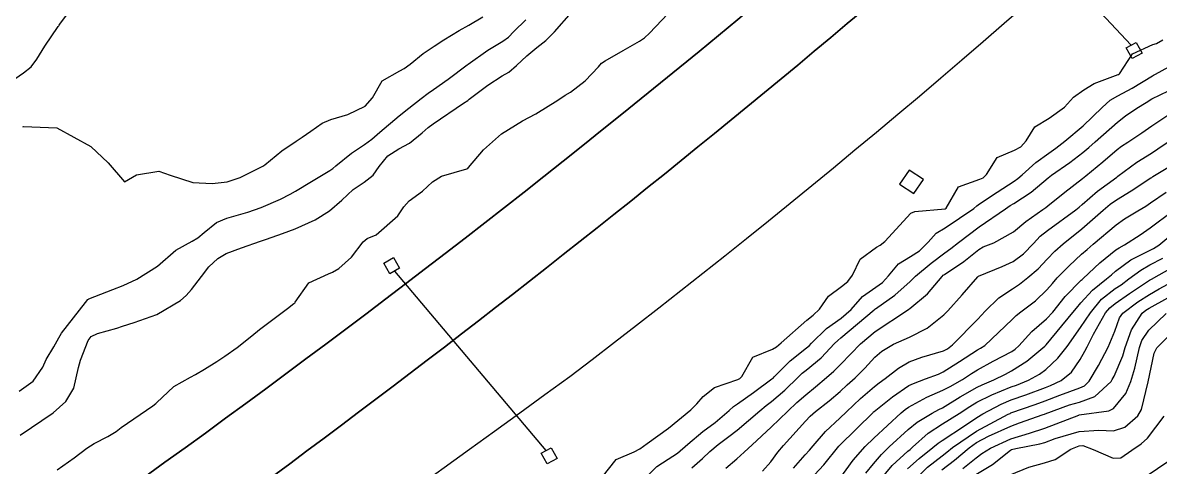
# Model space of a CAD drawing. Header units: metres. Extents: x 318500 to 325275, y 7408834 to 7428799.
# Drawn here: x 321274.8 to 321341.3, y 7415344.9 to 7415370.9 of the extents above; entities that cross this region are included whole.
import ezdxf

# ---------------------------------------------------------------- set-up
doc = ezdxf.new("R2010")
doc.units = ezdxf.units.M
doc.header["$MEASUREMENT"] = 0
for name, color, linetype in [('Armário', 45, 'Continuous'), ('Curvas de Nivel 1m', 11, 'Continuous'), ('Curvas de Nivel 5m', 15, 'Continuous'), ('Divisas', 45, 'Continuous'), ('Linha Férrea', 20, 'Continuous'), ('Pórticos', 45, 'Continuous'), ('Vias Primárias', 230, 'Continuous')]:
    doc.layers.add(name, color=color, linetype=linetype)

msp = doc.modelspace()

# ---------------------------------------------------------------- linework, layer by layer
at = {"layer": 'Armário'}
msp.add_lwpolyline([(321326.665, 7415362.248), (321326.095, 7415361.431), (321326.933, 7415360.887), (321327.503, 7415361.704)], close=True, dxfattribs=at)
at = {"layer": 'Curvas de Nivel 1m', "flags": 128}
for points, elevation in [([(321276.848, 7415344.726), (321277.845, 7415345.437), (321278.579, 7415345.994), (321279.002, 7415346.277), (321279.807, 7415346.688), (321280.294, 7415346.982), (321280.595, 7415347.21), (321282.431, 7415348.475), (321282.61, 7415348.603), (321282.656, 7415348.649), (321283.659, 7415349.6), (321284.633, 7415350.157), (321284.941, 7415350.311), (321285.464, 7415350.612), (321286.187, 7415351.065), (321286.652, 7415351.38), (321287.361, 7415351.888), (321288.235, 7415352.577), (321288.674, 7415352.931), (321290.314, 7415354.173), (321290.689, 7415354.464), (321290.733, 7415354.496), (321290.767, 7415354.539), (321291.567, 7415355.671), (321292.715, 7415356.202), (321292.947, 7415356.286), (321293.322, 7415356.511), (321294.059, 7415357.171), (321294.744, 7415358.073), (321294.975, 7415358.258), (321295.499, 7415358.479), (321296.761, 7415359.581), (321297.11, 7415360.113), (321297.418, 7415360.454), (321298.201, 7415361.023), (321298.787, 7415361.565), (321299.319, 7415361.905), (321300.799, 7415362.342), (321300.848, 7415362.36), (321300.893, 7415362.409), (321301.769, 7415363.442), (321302.83, 7415364.38), (321304.058, 7415365.147), (321304.842, 7415365.555), (321306.121, 7415366.341), (321306.555, 7415366.634), (321306.857, 7415366.821), (321307.711, 7415367.473), (321308.489, 7415368.306), (321308.679, 7415368.508), (321308.885, 7415368.659), (321309.934, 7415369.25), (321310.903, 7415369.809), (321311.181, 7415370.001), (321311.481, 7415370.271), (321312.925, 7415371.787)], 724), ([(321274.619, 7415349.331), (321275.45, 7415349.926), (321275.999, 7415350.74), (321276.205, 7415351.178), (321276.658, 7415351.916), (321276.934, 7415352.458), (321277.091, 7415352.724), (321278.503, 7415354.517), (321278.635, 7415354.701), (321278.67, 7415354.721), (321278.69, 7415354.732), (321280.103, 7415355.282), (321280.703, 7415355.514), (321281.499, 7415355.877), (321282.72, 7415356.65), (321283.782, 7415357.586), (321284.742, 7415358.101), (321285.071, 7415358.291), (321285.439, 7415358.613), (321286.158, 7415359.204), (321286.758, 7415359.449), (321287.989, 7415359.809), (321288.765, 7415360.079), (321289.908, 7415360.553), (321290.471, 7415360.848), (321290.777, 7415361.033), (321291.721, 7415361.596), (321292.796, 7415362.235), (321292.962, 7415362.353), (321293.142, 7415362.515), (321294.054, 7415363.258), (321294.819, 7415363.754), (321295.237, 7415364.07), (321295.706, 7415364.477), (321296.84, 7415365.44), (321297.409, 7415365.89), (321298.138, 7415366.447), (321298.539, 7415366.759), (321298.858, 7415366.982), (321299.713, 7415367.582), (321300.818, 7415368.411), (321300.854, 7415368.436), (321300.881, 7415368.459), (321302.019, 7415369.267), (321302.901, 7415369.802), (321303.238, 7415370.044), (321303.546, 7415370.374), (321304.243, 7415371.041)], 722), ([(321274.676, 7415346.759), (321276.603, 7415348.072), (321277.354, 7415348.719), (321277.818, 7415349.516), (321278.101, 7415350.708), (321278.218, 7415351.135), (321278.664, 7415352.295), (321278.828, 7415352.538), (321279.203, 7415352.695), (321280.333, 7415353.023), (321280.675, 7415353.133), (321281.349, 7415353.342), (321282.682, 7415353.814), (321284.048, 7415354.63), (321284.386, 7415354.933), (321284.7, 7415355.284), (321285.283, 7415356.043), (321285.706, 7415356.61), (321286.239, 7415357.094), (321286.732, 7415357.375), (321287.617, 7415357.707), (321288.743, 7415358.105), (321289.081, 7415358.228), (321290.024, 7415358.551), (321290.753, 7415358.822), (321291.932, 7415359.354), (321292.764, 7415359.879), (321293.485, 7415360.509), (321294.154, 7415361.125), (321294.786, 7415361.555), (321295.316, 7415361.958), (321295.676, 7415362.477), (321296.184, 7415363.095), (321296.816, 7415363.51), (321297.445, 7415363.829), (321298.189, 7415364.446), (321298.532, 7415364.744), (321298.835, 7415364.962), (321300.613, 7415366.179), (321300.849, 7415366.34), (321300.94, 7415366.409), (321302.021, 7415367.234), (321302.871, 7415367.768), (321303.256, 7415367.994), (321303.697, 7415368.372), (321304.311, 7415368.944), (321304.896, 7415369.429), (321305.422, 7415369.832), (321305.932, 7415370.345), (321306.921, 7415371.469)], 723), ([(321274.83, 7415364.795), (321274.881, 7415364.81), (321276.83, 7415364.73), (321278.814, 7415363.648), (321279.821, 7415362.69), (321280.784, 7415361.582), (321281.484, 7415361.975), (321282.793, 7415362.2), (321283.461, 7415361.969), (321284.784, 7415361.539), (321285.917, 7415361.475), (321286.784, 7415361.565), (321287.555, 7415361.822), (321288.798, 7415362.445), (321288.88, 7415362.488), (321288.991, 7415362.567), (321289.976, 7415363.389), (321290.821, 7415363.955), (321291.18, 7415364.182), (321291.675, 7415364.532), (321292.348, 7415365.011), (321292.837, 7415365.212), (321293.85, 7415365.515), (321294.845, 7415366.001), (321295.275, 7415366.484), (321295.852, 7415367.488), (321296.874, 7415368.073), (321297.134, 7415368.2), (321297.478, 7415368.454), (321298.255, 7415369.081), (321298.896, 7415369.502), (321299.456, 7415369.877), (321300.355, 7415370.418), (321300.913, 7415370.728), (321301.738, 7415371.217)], 721), ([(321311.249, 7415344.27), (321311.905, 7415344.925), (321312.577, 7415345.353), (321313.117, 7415345.706), (321313.713, 7415346.233), (321314.597, 7415346.966), (321315.314, 7415347.501), (321316.146, 7415348.205), (321316.389, 7415348.427), (321316.616, 7415348.586), (321317.552, 7415349.26), (321318.638, 7415350.044), (321318.708, 7415350.1), (321318.775, 7415350.168), (321319.701, 7415351.108), (321320.666, 7415351.87), (321320.814, 7415351.992), (321320.953, 7415352.137), (321321.82, 7415352.987), (321322.685, 7415353.593), (321323.262, 7415354.111), (321323.936, 7415354.866), (321324.71, 7415355.421), (321325.109, 7415355.689), (321325.456, 7415356.079), (321326.031, 7415356.77), (321326.737, 7415357.208), (321327.26, 7415357.537), (321327.766, 7415358.05), (321328.238, 7415358.563), (321328.758, 7415358.886), (321330.437, 7415360.015), (321330.62, 7415360.165), (321330.774, 7415360.278), (321331.803, 7415360.976), (321332.794, 7415361.613), (321333.014, 7415361.761), (321333.261, 7415361.975), (321334.065, 7415362.714), (321334.819, 7415363.251), (321335.239, 7415363.539), (321335.76, 7415363.946), (321336.839, 7415364.853), (321337.937, 7415365.914), (321338.411, 7415366.352), (321338.861, 7415366.612), (321339.708, 7415367.051), (321340.879, 7415367.783), (321340.941, 7415367.817), (321341.064, 7415367.877), (321342.232, 7415368.518)], 726), ([(321313.959, 7415344.839), (321314.578, 7415345.396), (321314.998, 7415345.802), (321315.487, 7415346.211), (321316.117, 7415346.683), (321316.599, 7415347.055), (321317.93, 7415348.18), (321318.305, 7415348.484), (321318.618, 7415348.729), (321319.396, 7415349.391), (321320.176, 7415350.147), (321320.412, 7415350.375), (321320.646, 7415350.564), (321321.509, 7415351.28), (321322.305, 7415352.124), (321322.49, 7415352.304), (321322.673, 7415352.452), (321324.616, 7415354.091), (321324.655, 7415354.126), (321324.691, 7415354.154), (321325.827, 7415354.95), (321326.715, 7415355.743), (321326.876, 7415355.9), (321327.039, 7415356.057), (321327.957, 7415356.823), (321328.741, 7415357.416), (321329.099, 7415357.68), (321329.538, 7415358.028), (321330.759, 7415358.938), (321332.288, 7415359.987), (321332.571, 7415360.185), (321332.775, 7415360.311), (321333.79, 7415360.965), (321334.798, 7415361.807), (321334.879, 7415361.878), (321334.989, 7415361.957), (321336.049, 7415362.703), (321336.82, 7415363.297), (321337.164, 7415363.586), (321337.543, 7415363.919), (321338.842, 7415365.06), (321339.314, 7415365.427), (321339.981, 7415365.889), (321340.517, 7415366.221), (321340.858, 7415366.419), (321341.827, 7415366.904)], 727), ([(321315.949, 7415344.827), (321316.578, 7415345.376), (321317.017, 7415345.76), (321317.478, 7415346.187), (321318.601, 7415347.234), (321319.561, 7415348.156), (321320.102, 7415348.664), (321320.625, 7415349.125), (321321.178, 7415349.589), (321321.827, 7415350.128), (321322.259, 7415350.511), (321322.652, 7415350.896), (321323.251, 7415351.521), (321323.818, 7415352.103), (321324.677, 7415352.814), (321326.558, 7415354.062), (321326.633, 7415354.118), (321326.691, 7415354.158), (321327.738, 7415355.016), (321328.584, 7415356.041), (321328.65, 7415356.112), (321328.722, 7415356.16), (321329.85, 7415356.906), (321330.744, 7415357.619), (321330.987, 7415357.766), (321331.603, 7415357.997), (321332.757, 7415358.654), (321333.488, 7415359.247), (321334.477, 7415359.963), (321334.656, 7415360.077), (321334.773, 7415360.17), (321335.758, 7415360.973), (321336.798, 7415361.77), (321336.887, 7415361.841), (321336.997, 7415361.927), (321337.983, 7415362.742), (321338.823, 7415363.465), (321339.07, 7415363.654), (321339.441, 7415363.894), (321340.274, 7415364.448), (321340.84, 7415364.844), (321342.376, 7415365.857)], 728), ([(321318.091, 7415344.653), (321318.575, 7415345.203), (321318.983, 7415345.765), (321319.316, 7415346.159), (321320.604, 7415347.578), (321320.877, 7415347.868), (321321.178, 7415348.134), (321321.986, 7415348.76), (321322.628, 7415349.321), (321323.043, 7415349.704), (321323.497, 7415350.107), (321324.073, 7415350.674), (321324.659, 7415351.326), (321325.068, 7415351.68), (321325.749, 7415352.074), (321326.674, 7415352.495), (321327.721, 7415353.008), (321328.687, 7415353.789), (321328.924, 7415354.036), (321329.766, 7415354.963), (321330.669, 7415356.011), (321330.695, 7415356.036), (321330.721, 7415356.049), (321332.097, 7415356.622), (321332.734, 7415356.92), (321333.351, 7415357.364), (321333.922, 7415357.968), (321334.328, 7415358.39), (321334.758, 7415358.732), (321336.401, 7415359.936), (321336.608, 7415360.097), (321336.775, 7415360.239), (321337.677, 7415361.026), (321338.799, 7415361.855), (321338.824, 7415361.875), (321338.864, 7415361.899), (321339.979, 7415362.722), (321340.821, 7415363.259), (321341.201, 7415363.498), (321341.754, 7415363.866)], 729), ([(321320.851, 7415344.137), (321321.676, 7415345.026), (321322.557, 7415346.12), (321322.574, 7415346.136), (321322.59, 7415346.156), (321324.549, 7415348.091), (321324.58, 7415348.121), (321324.611, 7415348.147), (321325.688, 7415349.01), (321326.634, 7415349.655), (321326.906, 7415349.788), (321327.619, 7415350.05), (321328.368, 7415350.319), (321328.646, 7415350.459), (321329.611, 7415351.07), (321330.666, 7415351.746), (321330.834, 7415351.841), (321331.079, 7415352.004), (321332.686, 7415353.532), (321332.915, 7415353.751), (321333.183, 7415353.975), (321334.043, 7415354.623), (321334.709, 7415355.255), (321335.04, 7415355.63), (321335.323, 7415355.951), (321336.011, 7415356.66), (321336.741, 7415357.336), (321337.062, 7415357.609), (321337.423, 7415357.92), (321338.762, 7415359.062), (321339.243, 7415359.418), (321340.024, 7415359.887), (321340.498, 7415360.159), (321340.777, 7415360.344), (321341.684, 7415360.969)], 731), ([(321322.561, 7415344.166), (321323.385, 7415345.301), (321324.092, 7415346.097), (321324.595, 7415346.589), (321326.191, 7415348.066), (321326.419, 7415348.257), (321326.615, 7415348.39), (321327.694, 7415348.98), (321328.63, 7415349.389), (321329.061, 7415349.606), (321329.778, 7415350.023), (321330.303, 7415350.357), (321330.648, 7415350.572), (321331.572, 7415351.081), (321332.665, 7415351.655), (321332.866, 7415351.779), (321333.072, 7415351.976), (321333.832, 7415352.815), (321334.686, 7415353.558), (321335.052, 7415353.955), (321335.78, 7415354.867), (321336.718, 7415355.814), (321336.781, 7415355.867), (321336.839, 7415355.928), (321337.809, 7415356.839), (321338.745, 7415357.591), (321338.935, 7415357.71), (321339.257, 7415357.895), (321340.171, 7415358.471), (321340.76, 7415358.88), (321342.056, 7415359.861)], 732), ([(321324.134, 7415344.529), (321324.575, 7415345.083), (321325.035, 7415345.632), (321325.492, 7415346.076), (321326.6, 7415347.095), (321327.132, 7415347.527), (321328.01, 7415348.046), (321328.405, 7415348.25), (321328.615, 7415348.366), (321329.644, 7415349.005), (321330.633, 7415349.562), (321330.934, 7415349.707), (321331.613, 7415349.995), (321332.3, 7415350.33), (321332.648, 7415350.516), (321333.543, 7415351.084), (321334.592, 7415351.961), (321334.631, 7415352), (321334.671, 7415352.041), (321336.223, 7415353.937), (321336.44, 7415354.188), (321336.699, 7415354.505), (321337.383, 7415355.246), (321338.201, 7415355.908), (321338.493, 7415356.134), (321338.727, 7415356.34), (321339.618, 7415357.009), (321340.746, 7415357.582), (321340.95, 7415357.674), (321341.268, 7415357.872), (321342.763, 7415359.119)], 733), ([(321324.917, 7415344.085), (321325.664, 7415344.984), (321326.586, 7415345.82), (321326.719, 7415345.928), (321326.859, 7415346.057), (321327.777, 7415346.87), (321328.604, 7415347.416), (321329.577, 7415348.025), (321330.201, 7415348.432), (321330.62, 7415348.679), (321331.501, 7415349.123), (321332.634, 7415349.576), (321332.928, 7415349.684), (321333.644, 7415349.97), (321334.287, 7415350.322), (321334.649, 7415350.592), (321335.353, 7415351.256), (321335.892, 7415351.942), (321336.681, 7415353.053), (321337.26, 7415353.921), (321337.906, 7415354.708), (321338.712, 7415355.338), (321339.051, 7415355.56), (321339.503, 7415355.892), (321340.2, 7415356.413), (321340.733, 7415356.718), (321341.497, 7415357.11)], 734), ([(321326.875, 7415344.057), (321327.726, 7415344.896), (321328.583, 7415345.556), (321328.861, 7415345.761), (321329.196, 7415346.031), (321330.6, 7415346.985), (321332.452, 7415347.982), (321332.557, 7415348.034), (321332.611, 7415348.057), (321334.024, 7415348.561), (321334.622, 7415348.773), (321335.478, 7415349.097), (321336.634, 7415349.52), (321336.912, 7415349.649), (321337.191, 7415349.922), (321337.73, 7415350.838), (321338.297, 7415351.906), (321338.679, 7415352.838), (321338.962, 7415353.622), (321339.158, 7415353.895), (321340.027, 7415354.56), (321340.707, 7415354.994), (321341.272, 7415355.311), (321342.287, 7415355.856)], 736), ([(321328.57, 7415344.729), (321329.319, 7415345.289), (321330.166, 7415346.016), (321330.593, 7415346.326), (321331.304, 7415346.706), (321332.603, 7415347.286), (321333.11, 7415347.47), (321334.495, 7415347.961), (321334.576, 7415347.995), (321334.611, 7415348.003), (321336.033, 7415348.524), (321336.621, 7415348.69), (321337.521, 7415349.022), (321338.469, 7415349.903), (321338.536, 7415350.007), (321338.645, 7415350.213), (321339.152, 7415351.406), (321339.298, 7415351.894), (321339.654, 7415352.916), (321340.285, 7415353.884), (321340.501, 7415354.074), (321340.695, 7415354.195), (321341.782, 7415354.785)], 737), ([(321329.793, 7415344.801), (321330.581, 7415345.431), (321330.912, 7415345.678), (321331.411, 7415345.998), (321332.596, 7415346.541), (321333.693, 7415346.875), (321334.602, 7415347.168), (321336.572, 7415347.931), (321336.598, 7415347.942), (321338.337, 7415348.182), (321338.616, 7415348.311), (321339.32, 7415349.203), (321339.628, 7415349.89), (321339.857, 7415350.682), (321340.12, 7415351.885), (321340.262, 7415352.296), (321340.68, 7415352.907), (321341.681, 7415353.865)], 738), ([(321330.567, 7415344.461), (321331.537, 7415345.034), (321332.588, 7415345.879), (321332.649, 7415345.919), (321332.893, 7415345.977), (321334.308, 7415346.248), (321334.594, 7415346.33), (321335.205, 7415346.56), (321336.6, 7415346.967), (321337.744, 7415347.056), (321338.601, 7415347.007), (321339.264, 7415347.233), (321340.033, 7415347.886), (321340.248, 7415348.251), (321340.64, 7415349.88), (321340.981, 7415351.559), (321341.147, 7415351.873), (321342.686, 7415353.417)], 739)]:
    msp.add_lwpolyline(points, dxfattribs=dict(at, elevation=elevation))
at = {"layer": 'Curvas de Nivel 5m', "flags": 128}
for points, elevation in [([(321274.17, 7415367.458), (321274.868, 7415367.954), (321275.333, 7415368.293), (321275.666, 7415368.748), (321276.121, 7415369.512), (321276.909, 7415370.66), (321276.937, 7415370.702), (321276.962, 7415370.729), (321277.046, 7415370.863), (321278.427, 7415372.708)], 720), ([(321308.713, 7415344.298), (321309.527, 7415345.339), (321310.583, 7415345.791), (321310.904, 7415345.957), (321311.348, 7415346.269), (321312.599, 7415347.16), (321313.89, 7415348.231), (321314.248, 7415348.593), (321314.622, 7415349.028), (321315.288, 7415349.555), (321316.637, 7415350.009), (321316.765, 7415350.071), (321316.869, 7415350.197), (321317.525, 7415351.319), (321318.664, 7415351.793), (321318.906, 7415351.927), (321319.181, 7415352.162), (321320.683, 7415353.486), (321321.044, 7415353.779), (321321.415, 7415354.133), (321321.938, 7415354.891), (321322.71, 7415355.452), (321323.079, 7415355.75), (321323.351, 7415356.111), (321323.794, 7415357.045), (321324.745, 7415357.751), (321324.957, 7415357.877), (321325.236, 7415358.083), (321326.767, 7415359.748), (321326.988, 7415359.838), (321328.77, 7415360.001), (321328.83, 7415360.039), (321329.538, 7415361.28), (321330.796, 7415361.732), (321330.996, 7415361.808), (321331.177, 7415362.004), (321331.805, 7415363.005), (321332.822, 7415363.432), (321333.183, 7415363.618), (321333.503, 7415363.973), (321334.015, 7415364.792), (321334.843, 7415365.298), (321335.74, 7415365.947), (321336.263, 7415366.535), (321336.866, 7415366.963), (321337.475, 7415367.317), (321338.879, 7415367.843), (321338.918, 7415367.861), (321338.958, 7415367.899), (321339.726, 7415369.064), (321340.906, 7415369.598), (321341.115, 7415369.669), (321341.486, 7415369.871)], 725), ([(321319.891, 7415344.829), (321320.582, 7415345.603), (321320.838, 7415345.885), (321321.042, 7415346.135), (321321.762, 7415346.965), (321322.606, 7415347.749), (321322.998, 7415348.114), (321323.825, 7415348.899), (321324.633, 7415349.598), (321324.908, 7415349.814), (321325.26, 7415350.081), (321326.035, 7415350.684), (321326.655, 7415351.044), (321327.394, 7415351.318), (321328.665, 7415351.693), (321328.898, 7415351.805), (321329.186, 7415352.032), (321330.685, 7415353.536), (321331.113, 7415354.004), (321331.909, 7415354.785), (321332.71, 7415355.313), (321333.108, 7415355.582), (321333.59, 7415355.971), (321334.199, 7415356.495), (321334.736, 7415357.057), (321335.172, 7415357.526), (321335.66, 7415357.946), (321336.759, 7415358.822), (321337.996, 7415359.912), (321338.409, 7415360.272), (321338.779, 7415360.531), (321339.639, 7415361.04), (321340.799, 7415361.809), (321340.842, 7415361.837), (321340.911, 7415361.878), (321342.076, 7415362.596)], 730), ([(321326.571, 7415344.786), (321327.238, 7415345.395), (321328.045, 7415346.045), (321328.354, 7415346.281), (321328.594, 7415346.447), (321329.887, 7415347.305), (321330.608, 7415347.786), (321330.967, 7415348.005), (321332.038, 7415348.57), (321332.623, 7415348.817), (321333.476, 7415349.122), (321334.634, 7415349.542), (321334.934, 7415349.657), (321335.544, 7415349.946), (321336.147, 7415350.438), (321336.659, 7415351.186), (321336.927, 7415351.665), (321337.061, 7415351.924), (321337.432, 7415352.673), (321338.143, 7415353.908), (321338.387, 7415354.212), (321338.698, 7415354.464), (321339.546, 7415355.053), (321340.719, 7415355.815), (321340.76, 7415355.839), (321340.832, 7415355.878), (321342.036, 7415356.555)], 735), ([(321332.567, 7415344.442), (321333.655, 7415344.888), (321334.578, 7415345.133), (321335.194, 7415345.338), (321336.122, 7415345.937), (321336.592, 7415346.136), (321336.813, 7415346.147), (321337.415, 7415345.918), (321338.583, 7415345.418), (321339.039, 7415345.44), (321339.69, 7415345.889), (321340.224, 7415346.253), (321340.597, 7415346.577), (321341.569, 7415347.866)], 740)]:
    msp.add_lwpolyline(points, dxfattribs=dict(at, elevation=elevation))
at = {"layer": 'Divisas'}
msp.add_lwpolyline([(321450.898, 7415494.308), (321444.644, 7415475.638), (321438.778, 7415464.855), (321433.567, 7415457.172), (321435.757, 7415455.686), (321421.643, 7415432.034), (321409.707, 7415414.65), (321409.515, 7415413.531), (321403.832, 7415405.604), (321387.836, 7415387.827), (321368.589, 7415367.934), (321352.251, 7415354.067), (321353.239, 7415352.903), (321330.358, 7415337.524), (321313.473, 7415322.921), (321299.764, 7415313.806), (321291.663, 7415307.059), (321276.023, 7415295.027)], dxfattribs=at)
at = {"layer": 'Linha Férrea'}
for points in [[(321798.977, 7416497.536), (321750.599, 7416346.471), (321714.585, 7416233.702, -0.00337), (321686.791, 7416141.753, -0.016343), (321644.521, 7416022.174), (321593.154, 7415895.005), (321566.159, 7415829.006), (321499.473, 7415659.974), (321478.309, 7415606.627, -0.011032), (321468.493, 7415582.403, -0.032105), (321431.572, 7415506.426, -0.070178), (321348.303, 7415399.171, -0.037465), (321276.001, 7415340.1), (321204.932, 7415290.006, 0.010464), (321181.808, 7415273.236, 0.025562), (321124.039, 7415226.537, 0.050883), (321044.532, 7415137.193, 0.026975), (320996.914, 7415059.892), (320959.848, 7414991.078)], [(321801.996, 7416472.124, -0.01056), (321778.562, 7416402.785, 0.003825), (321753.427, 7416335.229, 0.009891), (321731.998, 7416274.984), (321714.19, 7416219.513, -0.023962), (321655.044, 7416039.283), (321642.82, 7416007.304), (321613.083, 7415933.23), (321568.988, 7415825.437), (321540.974, 7415754.447), (321517.665, 7415694.407), (321499.441, 7415649.202), (321470.312, 7415575.877, -0.021199), (321451.089, 7415534.053, -0.062911), (321383.346, 7415430.521, -0.034735), (321333.565, 7415379.837, -0.029004), (321269.949, 7415330.444), (321232.205, 7415304.051, 0.005656), (321177.936, 7415264.887, 0.018731), (321134.029, 7415229.838, 0.055667), (321051.084, 7415139.412, 0.029861), (321000.142, 7415057.355), (320958.652, 7414980.458)], [(320790.487, 7414769.154, 0.066549), (320858.601, 7414826.486, 0.071744), (320946.357, 7414945.112, -0.001019), (320986.5, 7415020.762), (321017.589, 7415076.939, -0.085141), (321132.031, 7415221.308, -0.027227), (321212.14, 7415282.871, 0.004692), (321306.83, 7415350.197, 0.102409), (321443.102, 7415506.847, 0.035266), (321491.354, 7415614.347, 0.015223), (321522.063, 7415693.461)], [(320633.316, 7414629.253), (320777.065, 7414757.123, 0.012969), (320847.83, 7414823.299, 0.045223), (320913.238, 7414901.784, 0.028396), (320958.652, 7414980.458), (321000.142, 7415057.355, -0.029861), (321051.084, 7415139.412, -0.055667), (321134.029, 7415229.838, -0.018731), (321177.936, 7415264.887, -0.005656), (321232.205, 7415304.051), (321269.949, 7415330.444, 0.029004), (321333.565, 7415379.837, 0.034735), (321383.346, 7415430.521, 0.062911), (321451.089, 7415534.053, 0.021199), (321470.312, 7415575.877), (321499.441, 7415649.202)], [(320223.393, 7414139.109, -0.076005), (320320.437, 7414311.999, -0.027328), (320414.072, 7414419.908, -0.009752), (320494.139, 7414502.312), (320539.581, 7414547.559, -0.011191), (320630.307, 7414631.794), (320756.595, 7414744.298), (320803.261, 7414786.663, 0.019521), (320844.172, 7414825.776, 0.046857), (320912.063, 7414907.564, 0.028693), (320959.442, 7414990.445), (320996.914, 7415059.892, -0.026975), (321044.532, 7415137.193, -0.050883), (321124.039, 7415226.537, -0.025562), (321181.808, 7415273.236, -0.010464), (321204.932, 7415290.006), (321276.001, 7415340.1, 0.037465), (321348.303, 7415399.171, 0.070178), (321431.572, 7415506.426, 0.032105), (321468.493, 7415582.403, 0.011032), (321478.309, 7415606.627)]]:
    msp.add_lwpolyline(points, format="xyb", dxfattribs=at)
at = {"layer": 'Pórticos'}
for points in [[(321339.637, 7415369.568), (321327.352, 7415382.708)], [(321305.439, 7415345.861), (321296.582, 7415356.356)]]:
    msp.add_lwpolyline(points, dxfattribs=at)
for points in [[(321339.925, 7415369.73), (321340.277, 7415369.106), (321339.701, 7415368.782), (321339.349, 7415369.406)], [(321296.518, 7415357.143), (321296.87, 7415356.518), (321296.294, 7415356.194), (321295.942, 7415356.819)], [(321305.727, 7415346.023), (321306.078, 7415345.398), (321305.503, 7415345.074), (321305.151, 7415345.699)]]:
    msp.add_lwpolyline(points, close=True, dxfattribs=at)
at = {"layer": 'Vias Primárias'}
msp.add_lwpolyline([(321109.374, 7414841.125, 0), (321121.447, 7414845.471, -0.165445)], format="xyb", dxfattribs=at)

doc.saveas('drawing.dxf')
